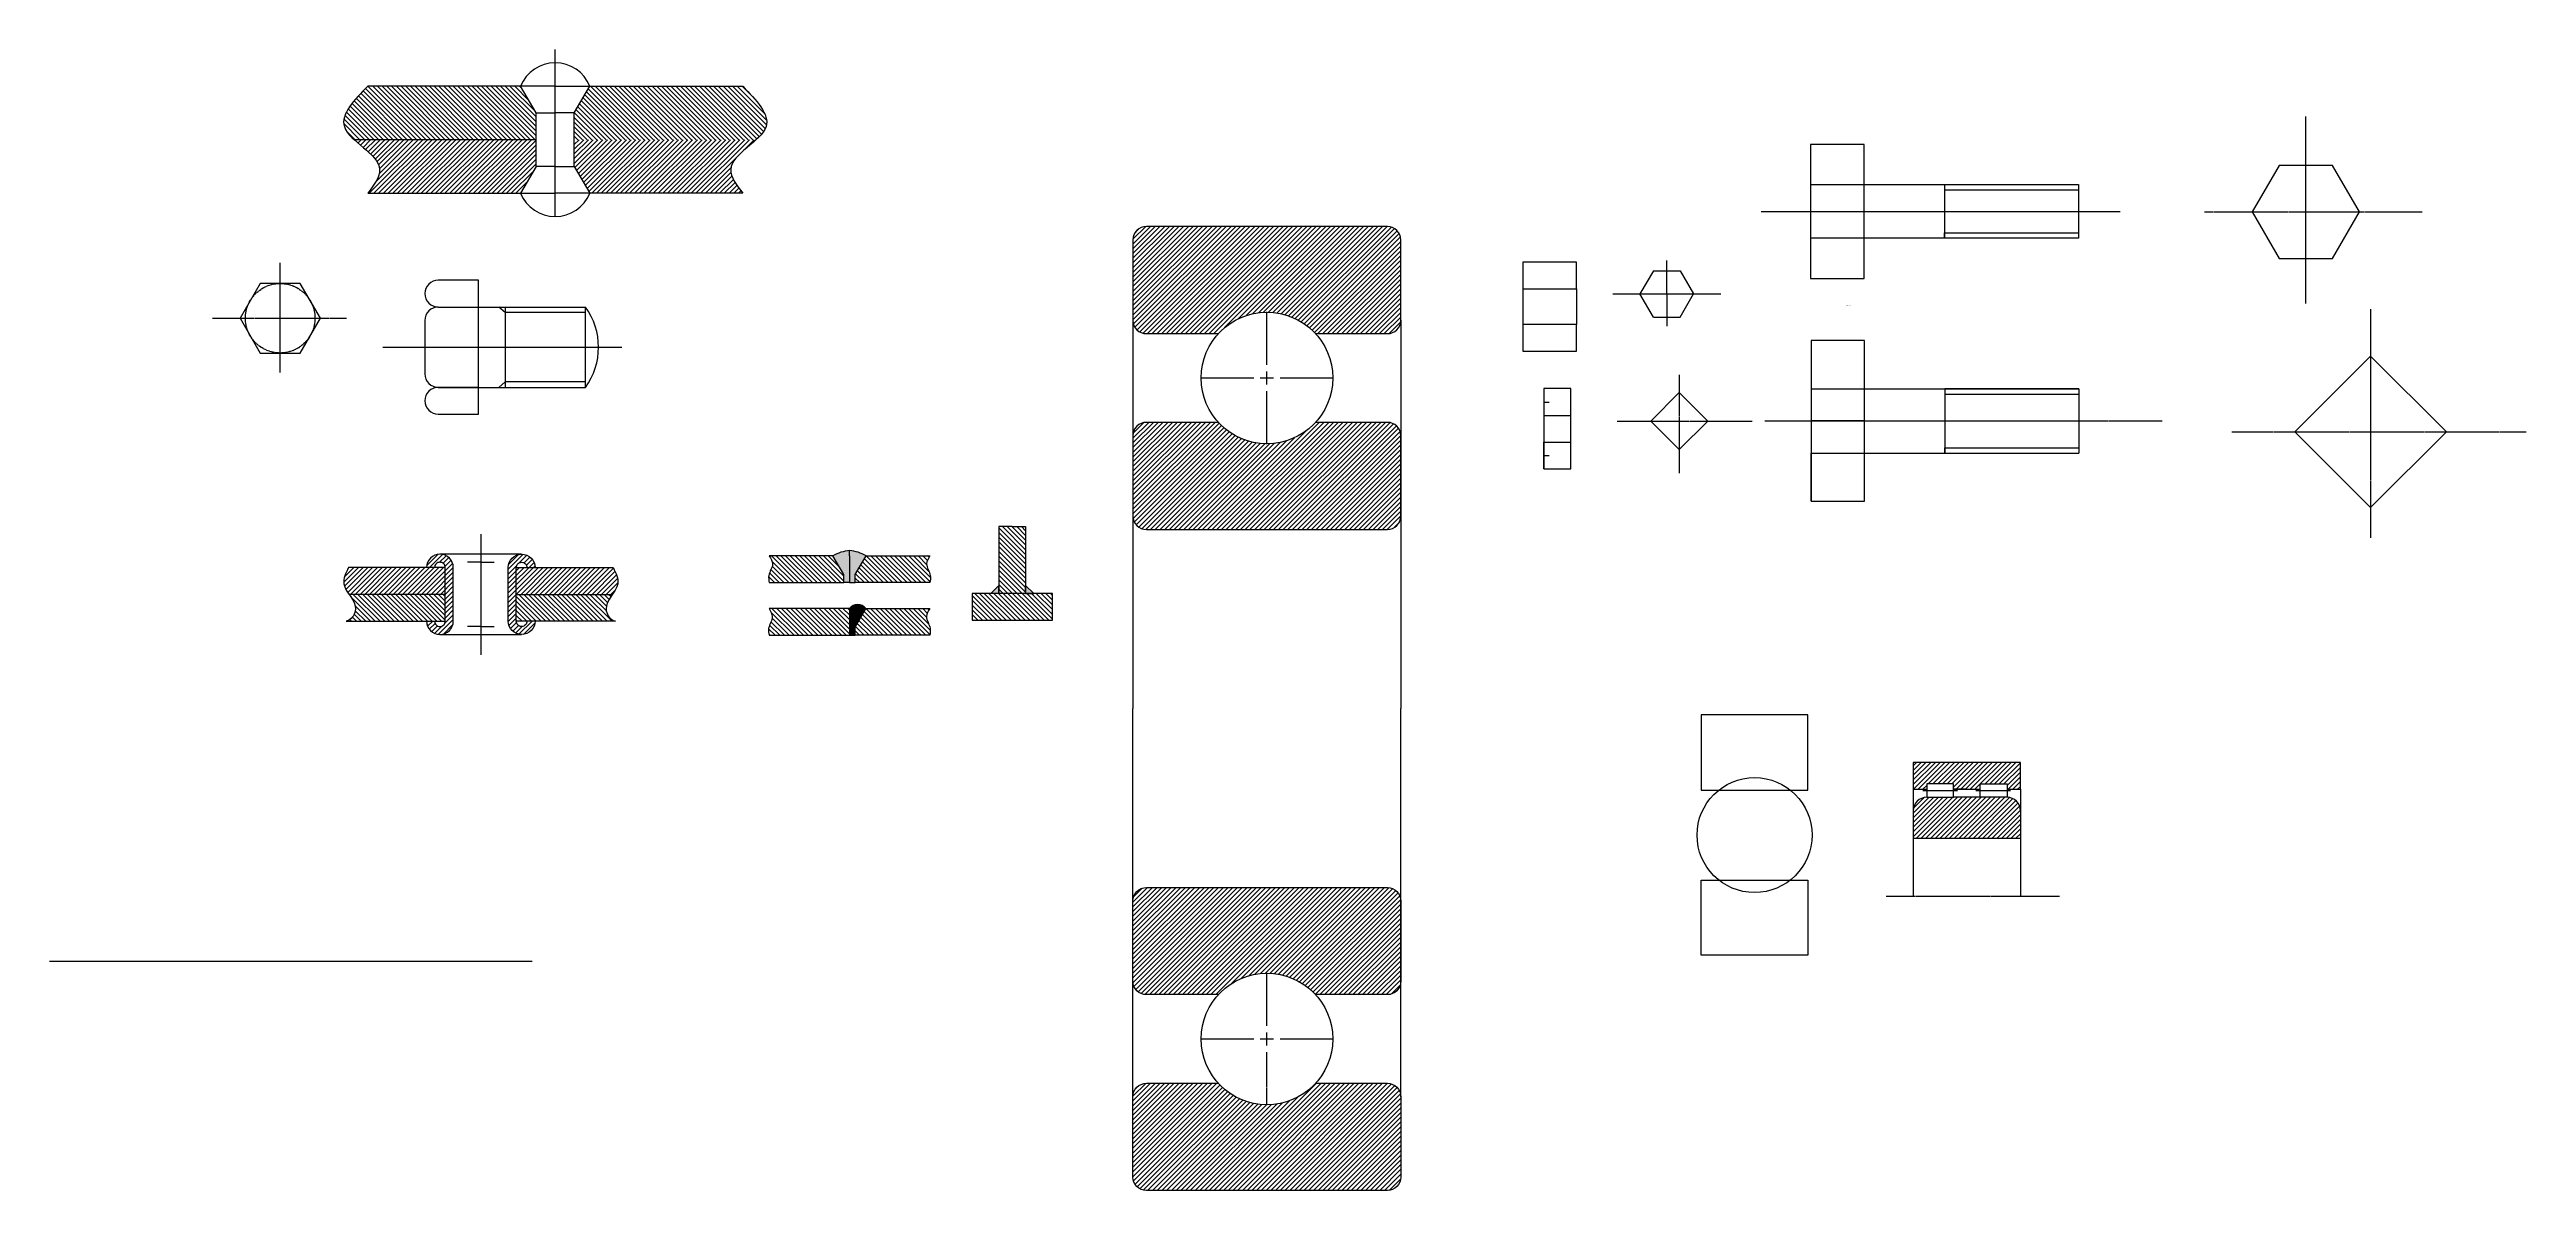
# Model space of a CAD drawing. Header units: inches. Extents: x 166 to 1091, y 1 to 427.
import ezdxf

# ---------------------------------------------------------------- set-up
doc = ezdxf.new("R2010")
doc.units = ezdxf.units.IN
doc.header["$MEASUREMENT"] = 0
doc.linetypes.add('CENTER2', pattern=[1.125, 0.75, -0.125, 0.125, -0.125])
doc.layers.get('0').update_dxf_attribs({"color": 1})
for name, color, linetype in [('kreskowanie', 254, 'Continuous'), ('linia_konczace', 2, 'Continuous'), ('osie', 8, 'CENTER2'), ('spoiny', 3, 'Continuous')]:
    doc.layers.add(name, color=color, linetype=linetype)
doc.layers.add('wyniarowanie', color=9, linetype='Continuous', lineweight=30)
doc.styles.get("Standard").update_dxf_attribs({"font": 'arial.ttf'})
pattern_1 = [(45, (356.0022, 94.336), (-0.8838835, 0.8838835), [])]

# ---------------------------------------------------------------- blocks, each defined once
blk = doc.blocks.new('*U1')
at = {"layer": 'osie', "color": 0, "linetype": 'CENTER2', "transparency": 16777216}
for p, q in [((0, 4.91), (0, 24.68)), ((-24.68, 0), (-4.91, 0)), ((4.91, 0), (24.68, 0)), ((0, -24.68), (0, -4.91))]:
    blk.add_line(p, q, dxfattribs=at)
at = {"layer": 'osie', "color": 0, "linetype": 'Continuous', "transparency": 16777216}
for p, q in [((-2.46, 0), (2.46, 0)), ((0, -2.46), (0, 2.46))]:
    blk.add_line(p, q, dxfattribs=at)
blk = doc.blocks.new('*U2')
at = {"layer": 'osie', "color": 0, "linetype": 'CENTER2', "transparency": 16777216}
for p, q in [((0, 4.91), (0, 24.68)), ((-24.68, 0), (-4.91, 0)), ((4.91, 0), (24.68, 0)), ((0, -24.68), (0, -4.91))]:
    blk.add_line(p, q, dxfattribs=at)
at = {"layer": 'osie', "color": 0, "linetype": 'Continuous', "transparency": 16777216}
for p, q in [((-2.46, 0), (2.46, 0)), ((0, -2.46), (0, 2.46))]:
    blk.add_line(p, q, dxfattribs=at)
blk = doc.blocks.new('*U3')
at = {"layer": 'osie', "color": 0, "linetype": 'CENTER2', "transparency": 16777216}
for p, q in [((0, 4.91), (0, 24.68)), ((-24.68, 0), (-4.91, 0)), ((4.91, 0), (24.68, 0)), ((0, -24.68), (0, -4.91))]:
    blk.add_line(p, q, dxfattribs=at)
at = {"layer": 'osie', "color": 0, "linetype": 'Continuous', "transparency": 16777216}
for p, q in [((-2.46, 0), (2.46, 0)), ((0, -2.46), (0, 2.46))]:
    blk.add_line(p, q, dxfattribs=at)
blk = doc.blocks.new('*U4')
at = {"layer": 'osie', "color": 0, "linetype": 'CENTER2', "transparency": 16777216}
for p, q in [((0, 4.91), (0, 24.68)), ((-24.68, 0), (-4.91, 0)), ((4.91, 0), (24.68, 0)), ((0, -24.68), (0, -4.91))]:
    blk.add_line(p, q, dxfattribs=at)
at = {"layer": 'osie', "color": 0, "linetype": 'Continuous', "transparency": 16777216}
for p, q in [((-2.46, 0), (2.46, 0)), ((0, -2.46), (0, 2.46))]:
    blk.add_line(p, q, dxfattribs=at)
blk = doc.blocks.new('*U5')
at = {"layer": 'osie', "color": 0, "linetype": 'CENTER2', "transparency": 16777216}
for p, q in [((0, 4.91), (0, 24.68)), ((-24.68, 0), (-4.91, 0)), ((4.91, 0), (24.68, 0)), ((0, -24.68), (0, -4.91))]:
    blk.add_line(p, q, dxfattribs=at)
at = {"layer": 'osie', "color": 0, "linetype": 'Continuous', "transparency": 16777216}
for p, q in [((-2.46, 0), (2.46, 0)), ((0, -2.46), (0, 2.46))]:
    blk.add_line(p, q, dxfattribs=at)
blk = doc.blocks.new('*U6')
at = {"layer": 'osie', "color": 0, "linetype": 'CENTER2', "transparency": 16777216}
for p, q in [((0, 4.91), (0, 24.68)), ((-24.68, 0), (-4.91, 0)), ((4.91, 0), (24.68, 0)), ((0, -24.68), (0, -4.91))]:
    blk.add_line(p, q, dxfattribs=at)
at = {"layer": 'osie', "color": 0, "linetype": 'Continuous', "transparency": 16777216}
for p, q in [((-2.46, 0), (2.46, 0)), ((0, -2.46), (0, 2.46))]:
    blk.add_line(p, q, dxfattribs=at)

msp = doc.modelspace()

# ---------------------------------------------------------------- hatches: boundary and pattern name
at = {"true_color": 0xc7c8ca}
h = msp.add_hatch(dxfattribs=at)
h.set_pattern_fill('ANSI31', color=9, scale=10)
h.paths.add_polyline_path([(901.66, 161.05), (861.66, 161.05), (861.66, 151.05), (866.66, 151.05), (866.66, 153.05), (876.66, 153.05), (876.66, 151.05), (881.66, 151.05), (886.66, 151.05), (886.66, 153.05), (896.66, 153.05), (896.66, 151.05), (901.66, 151.05)])
h.paths.add_polyline_path([(901.66, 143.05, 0.414214), (896.66, 148.05), (886.66, 148.05), (876.66, 148.05), (866.66, 148.05, 0.414214), (861.66, 143.05), (861.66, 132.77), (901.66, 132.77)])
at = {"layer": 'kreskowanie'}
h = msp.add_hatch(dxfattribs=at)
h.set_pattern_fill('ANSI31', color=256, scale=10, angle=90)
h.paths.add_polyline_path([(530.26, 249.13), (525.26, 249.13), (520.26, 249.13), (520.26, 224.13), (530.26, 224.13)])
h.paths.add_polyline_path([(540.26, 224.13), (510.26, 224.13), (510.26, 214.13), (540.26, 214.13)])
h = msp.add_hatch(dxfattribs=at)
h.set_pattern_fill('ANSI31', color=256, scale=10)
h.set_pattern_definition([(45, (260.1574, 28.9688), (-0.8838835, 0.8838835), [])])
edge = h.paths.add_edge_path()
edge.add_line((313.59, 233.81), (277.41, 233.81))
edge.add_spline(control_points=[(277.41, 233.81), (276.42, 231.74), (274.72, 228.22), (276.79, 225.11), (277.68, 223.81)], knot_values=[0, 0, 0, 0, 6.290185, 10.726223, 10.726223, 10.726223, 10.726223], degree=3, periodic=0)
edge.add_line((277.68, 223.81), (313.59, 223.81))
edge.add_line((313.59, 223.81), (313.59, 233.81))
edge = h.paths.add_edge_path()
edge.add_spline(control_points=[(376, 223.81), (376.89, 225.11), (378.96, 228.22), (377.26, 231.74), (376.27, 233.81)], knot_values=[0, 0, 0, 0, 4.436038, 10.726223, 10.726223, 10.726223, 10.726223], degree=3, periodic=0)
edge.add_line((376.27, 233.81), (340.09, 233.81))
edge.add_line((340.09, 233.81), (340.09, 223.81))
edge.add_line((340.09, 223.81), (376, 223.81))
h.paths.add_polyline_path([(342.09, 235.81, -0.414214), (344.09, 233.81), (347.09, 233.81, 0.414214), (342.09, 238.81, 0.414214), (337.09, 233.81), (337.09, 213.81, 0.414214), (342.09, 208.81, 0.414214), (347.09, 213.81), (344.09, 213.81, -0.414214), (342.09, 211.81, -0.414214), (340.09, 213.81), (340.09, 233.81, -0.414214)])
h.paths.add_polyline_path([(316.59, 233.81, 0.414214), (311.59, 238.81, 0.414214), (306.59, 233.81), (309.59, 233.81, -0.414214), (311.59, 235.81, -0.414214), (313.59, 233.81), (313.59, 213.81, -0.414214), (311.59, 211.81, -0.414214), (309.59, 213.81), (306.59, 213.81, 0.414214), (311.59, 208.81, 0.414214), (316.59, 213.81)])
h = msp.add_hatch(dxfattribs=at)
h.set_pattern_fill('ANSI31', color=256, scale=10, angle=90)
edge = h.paths.add_edge_path()
edge.add_line((458.31, 238.2), (434.51, 238.2))
edge.add_spline(control_points=[(434.51, 238.2), (435.11, 237.21), (436.56, 234.81), (433.97, 231.51), (434.37, 229.08), (434.51, 228.2)], knot_values=[0, 0, 0, 0, 3.20688, 7.814348, 10.451169, 10.451169, 10.451169, 10.451169], degree=3, periodic=0)
edge.add_line((434.51, 228.2), (462.4, 228.2))
edge.add_line((462.4, 228.2), (462.4, 231.2))
edge.add_line((462.4, 231.2), (458.31, 238.2))
h = msp.add_hatch(dxfattribs=at)
h.set_pattern_fill('ANSI31', color=256, scale=10, angle=90)
edge = h.paths.add_edge_path()
edge.add_spline(control_points=[(494.51, 228.2), (494.66, 229.08), (495.06, 231.51), (492.46, 234.81), (493.92, 237.21), (494.51, 238.2)], knot_values=[0, 0, 0, 0, 2.636821, 7.244289, 10.451169, 10.451169, 10.451169, 10.451169], degree=3, periodic=0)
edge.add_line((494.51, 238.2), (470.71, 238.2))
edge.add_line((470.71, 238.2), (466.63, 231.2))
edge.add_line((466.63, 231.2), (466.63, 228.2))
edge.add_line((466.63, 228.2), (494.51, 228.2))
h = msp.add_hatch(dxfattribs=at)
h.set_pattern_fill('ANSI31', color=256, scale=10, angle=90)
h.set_pattern_definition([(135, (260.1574, 28.9688), (-0.8838835, -0.8838835), [])])
edge = h.paths.add_edge_path()
edge.add_line((313.59, 213.81), (313.59, 223.81))
edge.add_line((313.59, 223.81), (277.68, 223.81))
edge.add_spline(control_points=[(277.68, 223.81), (278.9, 222.05), (281.25, 218.8), (278.71, 214.45), (276.85, 213.89), (276.57, 213.81)], knot_values=[10.726223, 10.726223, 10.726223, 10.726223, 16.744315, 21.657424, 22.550742, 22.550742, 22.550742, 22.550742], degree=3, periodic=0)
edge.add_line((277.47, 213.81), (313.59, 213.81))
edge = h.paths.add_edge_path()
edge.add_spline(control_points=[(377.12, 213.81), (376.83, 213.89), (374.97, 214.45), (372.44, 218.8), (374.78, 222.05), (376, 223.81)], knot_values=[10.726223, 10.726223, 10.726223, 10.726223, 11.619542, 16.53265, 22.550742, 22.550742, 22.550742, 22.550742], degree=3, periodic=0)
edge.add_line((376, 223.81), (340.09, 223.81))
edge.add_line((340.09, 223.81), (340.09, 213.81))
edge.add_line((340.09, 213.81), (377.12, 213.81))
h = msp.add_hatch(dxfattribs=at)
h.set_pattern_fill('ANSI31', color=256, scale=10, angle=90)
edge = h.paths.add_edge_path()
edge.add_line((464.45, 218.53), (434.45, 218.53))
edge.add_spline(control_points=[(434.45, 218.53), (435.05, 217.55), (436.5, 215.15), (433.91, 211.84), (434.31, 209.41), (434.45, 208.53)], knot_values=[0, 0, 0, 0, 3.20688, 7.814348, 10.451169, 10.451169, 10.451169, 10.451169], degree=3, periodic=0)
edge.add_line((434.45, 208.53), (464.45, 208.53))
edge.add_line((464.45, 208.53), (464.45, 218.53))
h = msp.add_hatch(dxfattribs=at)
h.set_pattern_fill('ANSI31', color=256, scale=10, angle=90)
h.set_pattern_definition([(135, (-0.0625, -19.6641), (-0.8838835, -0.8838835), [])])
edge = h.paths.add_edge_path()
edge.add_spline(control_points=[(494.45, 208.53), (494.6, 209.41), (495, 211.84), (492.4, 215.15), (493.85, 217.55), (494.45, 218.53)], knot_values=[0, 0, 0, 0, 2.636821, 7.244289, 10.451169, 10.451169, 10.451169, 10.451169], degree=3, periodic=0)
edge.add_line((494.45, 218.53), (470.65, 218.53))
edge.add_line((470.65, 218.53), (466.57, 211.53))
edge.add_line((466.57, 211.53), (466.57, 208.53))
edge.add_line((466.57, 208.53), (494.45, 208.53))
at = {"layer": 'osie'}
h = msp.add_hatch(dxfattribs=at)
h.set_pattern_fill('ANSI31', color=256, scale=10, angle=90)
edge = h.paths.add_edge_path()
edge.add_line((347.48, 393.56), (347.48, 403.56))
edge.add_line((347.48, 403.56), (341.71, 413.56))
edge.add_line((341.71, 413.56), (284.62, 413.56))
edge.add_spline(control_points=[(284.62, 413.56), (279.52, 408.33), (272.55, 401.19), (277.87, 395.15), (279.59, 393.56)], knot_values=[0, 0, 0, 0, 17.42669, 23.807132, 23.807132, 23.807132, 23.807132], degree=3, periodic=0)
edge.add_line((279.59, 393.56), (347.48, 393.56))
h = msp.add_hatch(dxfattribs=at)
h.set_pattern_fill('ANSI31', color=256, scale=10, angle=90)
edge = h.paths.add_edge_path()
edge.add_line((361.75, 403.56), (367.52, 413.56))
edge.add_line((367.52, 413.56), (424.62, 413.56))
edge.add_spline(control_points=[(424.62, 413.56), (429.72, 408.33), (436.68, 401.19), (431.37, 395.15), (429.64, 393.56)], knot_values=[0, 0, 0, 0, 17.42669, 23.807132, 23.807132, 23.807132, 23.807132], degree=3, periodic=0)
edge.add_line((429.64, 393.56), (361.75, 393.56))
edge.add_line((361.75, 393.56), (361.75, 403.56))
h = msp.add_hatch(dxfattribs=at)
h.set_pattern_fill('ANSI31', color=256, scale=10)
edge = h.paths.add_edge_path()
edge.add_line((341.71, 373.56), (347.48, 383.56))
edge.add_line((347.48, 383.56), (347.48, 393.56))
edge.add_line((347.48, 393.56), (279.59, 393.56))
edge.add_spline(control_points=[(279.59, 393.56), (283.46, 389.97), (292.58, 384.08), (286.93, 376.62), (284.62, 373.56)], knot_values=[23.807132, 23.807132, 23.807132, 23.807132, 38.15884, 48.124096, 48.124096, 48.124096, 48.124096], degree=3, periodic=0)
edge.add_line((284.62, 373.56), (341.71, 373.56))
h = msp.add_hatch(dxfattribs=at)
h.set_pattern_fill('ANSI31', color=256, scale=10)
edge = h.paths.add_edge_path()
edge.add_line((361.75, 383.56), (361.75, 393.56))
edge.add_line((361.75, 393.56), (429.64, 393.56))
edge.add_spline(control_points=[(429.64, 393.56), (425.77, 389.97), (416.65, 384.08), (422.3, 376.62), (424.62, 373.56)], knot_values=[23.807132, 23.807132, 23.807132, 23.807132, 38.15884, 48.124096, 48.124096, 48.124096, 48.124096], degree=3, periodic=0)
edge.add_line((424.62, 373.56), (367.52, 373.56))
edge.add_line((367.52, 373.56), (361.75, 383.56))
at = {"layer": 'spoiny'}
h = msp.add_hatch(color=256, dxfattribs=at)
h.dxf.hatch_style = 1
h.paths.add_polyline_path([(464.51, 238.2), (464.51, 240.2, 0.10691), (458.31, 238.2), (462.4, 231.2), (462.4, 228.2), (464.51, 228.2)])
h = msp.add_hatch(color=256, dxfattribs=at)
h.dxf.hatch_style = 1
h.paths.add_polyline_path([(464.51, 228.2), (466.63, 228.2), (466.63, 231.2), (470.71, 238.2, 0.10691), (464.51, 240.2), (464.51, 238.2)])
h = msp.add_hatch(color=256, dxfattribs=at)
h.dxf.hatch_style = 1
h.paths.add_polyline_path([(520.26, 227.13), (517.26, 224.13), (520.26, 224.13)])
h.paths.add_polyline_path([(530.26, 227.13), (530.26, 224.13), (533.26, 224.13)])
h = msp.add_hatch(color=256, dxfattribs=at)
h.dxf.hatch_style = 1
h.paths.add_polyline_path([(464.45, 218.53), (464.45, 208.53), (466.57, 208.53), (466.57, 211.53), (470.65, 218.53, 0.472264)])
at = {"layer": 'wyniarowanie'}
h = msp.add_hatch(dxfattribs=at)
h.set_pattern_fill('ANSI31', color=256, scale=10)
h.set_pattern_definition(pattern_1)
h.paths.add_polyline_path([(665.33, 361.17), (575.33, 361.17, 0.414214), (570.33, 356.17), (570.33, 326.17, 0.414214), (575.33, 321.17), (602.19, 321.17, -0.441096), (638.47, 321.17), (665.33, 321.17, 0.414214), (670.33, 326.17), (670.33, 356.17, 0.414214)])
h.paths.add_polyline_path([(670.33, 283.05, 0.414214), (665.33, 288.05), (638.47, 288.05, -0.441096), (602.19, 288.05), (575.33, 288.05, 0.414214), (570.33, 283.05), (570.33, 253.05, 0.414214), (575.33, 248.05), (665.33, 248.05, 0.414214), (670.33, 253.05)])
h = msp.add_hatch(dxfattribs=at)
h.set_pattern_fill('ANSI31', color=256, scale=10)
h.set_pattern_definition(pattern_1)
h.paths.add_polyline_path([(665.33, 1.25), (575.33, 1.25, -0.414214), (570.33, 6.25), (570.33, 36.25, -0.414214), (575.33, 41.25), (602.19, 41.25, 0.441096), (638.47, 41.25), (665.33, 41.25, -0.414214), (670.33, 36.25), (670.33, 6.25, -0.414214)])
h.paths.add_polyline_path([(670.33, 79.37, -0.414214), (665.33, 74.37), (638.47, 74.37, 0.441096), (602.19, 74.37), (575.33, 74.37, -0.414214), (570.33, 79.37), (570.33, 109.37, -0.414214), (575.33, 114.37), (665.33, 114.37, -0.414214), (670.33, 109.37)])

# ---------------------------------------------------------------- linework, layer by layer
for p, q in [((347.48, 403.56), (341.71, 413.56)), ((361.75, 403.56), (367.52, 413.56)), ((347.48, 393.56), (279.59, 393.56)), ((823.33, 391.81), (823.33, 376.81)), ((347.48, 383.56), (341.71, 373.56)), ((361.75, 383.56), (367.52, 373.56)), ((823.33, 376.81), (923.33, 376.81)), ((823.33, 376.81), (873.33, 376.81)), ((873.33, 376.81), (873.33, 356.81)), ((873.33, 376.81), (873.33, 374.81)), ((873.33, 374.81), (923.33, 374.81)), ((923.33, 376.81), (923.33, 356.81)), ((923.33, 356.81), (823.33, 356.81)), ((873.33, 356.81), (873.33, 358.81)), ((873.33, 358.81), (923.33, 358.81)), ((764.61, 344.64), (759.6, 335.99)), ((764.61, 344.64), (774.61, 344.64)), ((774.61, 344.64), (779.6, 335.97)), ((305.95, 336.11), (305.95, 336.11)), ((715.92, 337.86), (715.92, 324.64)), ((735.92, 337.86), (735.92, 324.64)), ((764.61, 327.34), (759.6, 335.99)), ((774.61, 327.34), (779.6, 336)), ((779.6, 335.97), (779.6, 335.97)), ((305.95, 326.11), (305.95, 306.11)), ((310.95, 331.11), (365.95, 331.11)), ((335.95, 329.11), (333.58, 331.11)), ((335.95, 331.11), (335.95, 301.11)), ((365.83, 329.11), (335.95, 329.11)), ((365.95, 331.11), (365.83, 329.11)), ((365.95, 301.11), (365.95, 331.11)), ((570.33, 326.17), (570.33, 181.21)), ((670.33, 326.17), (670.33, 181.21)), ((764.61, 327.34), (774.61, 327.34)), ((823.48, 318.56), (823.48, 300.56)), ((310.95, 301.11), (365.95, 301.11)), ((325.95, 301.11), (310.95, 301.11)), ((335.95, 303.11), (333.58, 301.11)), ((365.95, 303.11), (335.95, 303.11)), ((365.95, 301.11), (365.95, 303.11)), ((723.74, 300.63), (723.74, 290.63)), ((823.48, 300.56), (923.48, 300.56)), ((923.48, 300.56), (873.48, 300.56)), ((873.48, 300.56), (873.48, 276.56)), ((873.48, 300.56), (873.48, 298.56)), ((873.48, 298.56), (923.48, 298.56)), ((923.48, 300.56), (923.48, 276.56)), ((723.74, 295.63), (725.74, 295.63)), ((723.74, 290.63), (733.74, 290.63)), ((843.48, 288.56), (823.48, 288.56)), ((723.74, 270.63), (723.74, 280.63)), ((723.74, 280.63), (733.74, 280.63)), ((873.48, 276.56), (873.49, 278.56)), ((873.49, 278.56), (923.48, 278.56)), ((723.74, 275.63), (725.74, 275.63)), ((823.48, 258.56), (823.48, 276.56)), ((823.48, 276.56), (923.48, 276.56)), ((525.26, 249.13), (520.26, 249.13)), ((520.26, 249.13), (520.26, 224.13)), ((525.26, 249.13), (530.26, 249.13)), ((530.26, 249.13), (530.26, 224.13)), ((342.09, 238.81), (311.59, 238.81)), ((326.84, 235.81), (321.84, 235.81)), ((326.84, 235.81), (331.84, 235.81)), ((313.59, 223.81), (277.68, 223.81)), ((340.09, 223.81), (376, 223.81)), ((311.59, 208.81), (342.09, 208.81)), ((326.84, 211.81), (321.84, 211.81)), ((326.84, 211.81), (331.84, 211.81)), ((570.33, 36.25), (570.33, 181.21)), ((670.33, 36.25), (670.33, 181.21)), ((861.66, 151.05), (861.66, 143.05)), ((866.66, 148.05), (866.66, 148.05)), ((881.66, 151.05), (876.66, 151.05)), ((886.66, 148.05), (876.66, 148.05)), ((881.66, 151.05), (886.66, 151.05)), ((896.66, 148.05), (896.66, 148.05)), ((901.66, 151.05), (901.66, 143.05)), ((861.66, 143.05), (861.66, 111.05)), ((901.66, 143.05), (901.66, 111.05)), ((861.66, 132.77), (901.66, 132.77))]:
    msp.add_line(p, q)
for points in [[(354.62, 413.56), (284.62, 413.56)], [(354.62, 413.56), (424.62, 413.56)], [(354.62, 383.56), (347.48, 383.56), (347.48, 403.56), (354.62, 403.56)], [(354.62, 383.56), (361.75, 383.56), (361.75, 403.56), (354.62, 403.56)], [(284.62, 373.56), (354.62, 373.56)], [(424.62, 373.56), (354.62, 373.56)], [(276.57, 213.81), (313.59, 213.81), (313.59, 233.81), (277.41, 233.81)], [(377.12, 213.81), (340.09, 213.81), (340.09, 233.81), (376.27, 233.81)], [(458.31, 238.2), (434.51, 238.2)], [(470.71, 238.2), (494.51, 238.2)], [(434.51, 228.2), (462.4, 228.2)], [(494.51, 228.2), (466.63, 228.2)], [(464.45, 218.53), (434.45, 218.53)], [(470.65, 218.53), (494.45, 218.53)], [(434.45, 208.53), (464.45, 208.53)], [(494.45, 208.53), (466.57, 208.53)], [(896.66, 151.05), (901.66, 151.05), (901.66, 161.05), (861.66, 161.05), (861.66, 151.05), (866.66, 151.05)], [(876.66, 151.05), (886.66, 151.05)]]:
    msp.add_lwpolyline(points)
for points in [[(823.33, 341.81), (843.33, 341.81), (843.33, 391.81), (823.33, 391.81)], [(998.21, 383.91), (988.21, 366.59), (998.21, 349.27), (1018.21, 349.27), (1028.21, 366.59), (1018.21, 383.91)], [(715.92, 337.86), (735.92, 337.86), (735.92, 347.86), (715.92, 347.86)], [(244.45, 339.91), (236.95, 326.92), (244.45, 313.93), (259.45, 313.93), (266.95, 326.92), (259.45, 339.91)], [(715.92, 314.64), (735.92, 314.64), (735.92, 324.64), (715.92, 324.64)], [(823.48, 258.56), (843.48, 258.56), (843.48, 318.56), (823.48, 318.56)], [(1032.38, 256.2), (1060.66, 284.48), (1032.38, 312.77), (1004.09, 284.48)], [(723.74, 270.63), (733.74, 270.63), (733.74, 300.63), (723.74, 300.63)], [(774.28, 277.92), (784.89, 288.52), (774.28, 299.13), (763.68, 288.52)], [(510.26, 214.13), (540.26, 214.13), (540.26, 224.13), (510.26, 224.13)], [(782.48, 150.73), (822.31, 150.73), (822.31, 178.83), (782.48, 178.83)], [(876.66, 153.05), (866.66, 153.05), (866.66, 148.05), (876.66, 148.05)], [(886.66, 153.05), (896.66, 153.05), (896.66, 148.05), (886.66, 148.05)], [(782.48, 117.16), (822.31, 117.16), (822.31, 89.06), (782.48, 89.06)]]:
    msp.add_lwpolyline(points, close=True)
for points in [[(638.47, 321.17), (665.33, 321.17, 0.414214), (670.33, 326.17), (670.33, 356.17, 0.414214), (665.33, 361.17), (575.33, 361.17, 0.414214), (570.33, 356.17), (570.33, 326.17, 0.414214), (575.33, 321.17), (602.19, 321.17)], [(305.95, 296.11), (305.95, 296.11, 0.414214), (310.95, 291.11), (325.95, 291.11), (325.95, 341.11), (310.95, 341.11, 0.414214), (305.95, 336.11), (305.95, 336.11)], [(602.19, 288.05), (575.33, 288.05, 0.414214), (570.33, 283.05), (570.33, 253.05, 0.414214), (575.33, 248.05), (665.33, 248.05, 0.414214), (670.33, 253.05), (670.33, 283.05, 0.414214), (665.33, 288.05), (638.47, 288.05)], [(306.59, 213.81, 0.414214), (311.59, 208.81), (311.59, 208.81, 0.414214), (316.59, 213.81), (316.59, 233.81, 0.414214), (311.59, 238.81), (311.59, 238.81, 0.414214), (306.59, 233.81)], [(309.59, 213.81, 0.414214), (311.59, 211.81, 0.414214), (313.59, 213.81), (313.59, 233.81, 0.414214), (311.59, 235.81, 0.414214), (309.59, 233.81)], [(347.09, 213.81, -0.414214), (342.09, 208.81), (342.09, 208.81, -0.414214), (337.09, 213.81), (337.09, 233.81, -0.414214), (342.09, 238.81), (342.09, 238.81, -0.414214), (347.09, 233.81)], [(344.09, 213.81, -0.414214), (342.09, 211.81, -0.414214), (340.09, 213.81), (340.09, 233.81, -0.414214), (342.09, 235.81, -0.414214), (344.09, 233.81)], [(602.19, 74.37), (575.33, 74.37, -0.414214), (570.33, 79.37), (570.33, 109.37, -0.414214), (575.33, 114.37), (665.33, 114.37, -0.414214), (670.33, 109.37), (670.33, 79.37, -0.414214), (665.33, 74.37), (638.47, 74.37)], [(638.47, 41.25), (665.33, 41.25, -0.414214), (670.33, 36.25), (670.33, 6.25, -0.414214), (665.33, 1.25), (575.33, 1.25, -0.414214), (570.33, 6.25), (570.33, 36.25, -0.414214), (575.33, 41.25), (602.19, 41.25)]]:
    msp.add_lwpolyline(points, format="xyb")
for centre, radius in [((620.33, 304.61), 24.56), ((802.4, 133.94), 21.47), ((620.33, 57.81), 24.56)]:
    msp.add_circle(centre, radius)
for centre, radius, start, end in [((354.62, 408.35), 13.92, 21.98504, 158.01496), ((354.62, 378.79), 13.93, 202.08329, 337.91671), ((310.95, 336.11), 5, 270, 270), ((310.95, 336.11), 5, 180, 270), ((310.95, 326.11), 5, 90, 180), ((345.14, 316.11), 25.65, 324.21404, 35.78596), ((310.95, 306.11), 5, 180, 270), ((310.95, 296.11), 5, 90, 180), ((866.66, 143.05), 5, 90, 180), ((896.66, 143.05), 5, 0, 90)]:
    msp.add_arc(centre, radius, start, end)
for points in [[(284.62, 413.56), (275.9, 398.47), (289.08, 382.47), (284.62, 373.56)], [(424.62, 413.56), (433.33, 398.47), (420.15, 382.47), (424.62, 373.56)]]:
    msp.add_spline(points, degree=3)
at = {"layer": 'kreskowanie'}
msp.add_line((326.84, 246.3), (326.84, 201.25), dxfattribs=at)
msp.add_line((326.84, 246.3), (326.84, 201.25), dxfattribs=at)
at = {"layer": 'linia_konczace'}
for points in [[(277.41, 233.81), (275.72, 227.75), (280.06, 218.24), (277.41, 214.1), (276.57, 213.81)], [(376.27, 233.81), (377.96, 227.75), (373.62, 218.24), (376.27, 214.1), (377.12, 213.81)], [(434.51, 238.2), (435.73, 235.23), (434.37, 230.83), (434.51, 228.2)], [(494.51, 238.2), (493.29, 235.23), (494.66, 230.83), (494.51, 228.2)], [(434.45, 218.53), (435.67, 215.56), (434.31, 211.16), (434.45, 208.53)], [(494.45, 218.53), (493.23, 215.56), (494.6, 211.16), (494.45, 208.53)]]:
    msp.add_spline(points, degree=3, dxfattribs=at)
at = {"layer": 'osie'}
for p, q in [((354.62, 364.87), (354.62, 427.24)), ((1008.21, 332.39), (1008.21, 402.24)), ((804.88, 366.81), (938.9, 366.81)), ((970.42, 366.59), (1051.61, 366.59)), ((251.95, 306.7), (251.95, 347.64)), ((769.64, 335.99), (769.64, 348.48)), ((749.43, 335.99), (789.85, 335.99)), ((769.64, 335.99), (769.64, 323.97)), ((226.67, 326.92), (276.73, 326.92)), ((1032.38, 330.27), (1032.38, 244.92)), ((290.24, 316.11), (379.45, 316.11)), ((774.28, 305.79), (774.28, 268.95)), ((751.04, 288.52), (801.54, 288.52)), ((806.22, 288.56), (954.71, 288.56)), ((980.57, 284.48), (1090.57, 284.48)), ((865.23, 150.55), (878.16, 150.55)), ((885.04, 150.55), (897.96, 150.55)), ((916.29, 111.05), (851.53, 111.05)), ((165.84, 86.88), (345.97, 86.88)), ((165.84, 86.88), (345.97, 86.88))]:
    msp.add_line(p, q, dxfattribs=at)
msp.add_circle((251.95, 326.92), 12.99, dxfattribs=at)
at = {"layer": 'spoiny'}
for p, q in [((462.4, 231.2), (458.31, 238.2)), ((462.4, 228.2), (462.4, 231.2)), ((464.51, 238.2), (464.51, 240.2)), ((464.51, 238.2), (464.51, 240.2)), ((464.51, 238.2), (464.51, 228.2)), ((464.51, 238.2), (464.51, 228.2)), ((466.63, 231.2), (470.71, 238.2)), ((466.63, 228.2), (466.63, 231.2)), ((464.51, 228.2), (462.4, 228.2)), ((464.51, 228.2), (466.63, 228.2)), ((517.26, 224.13), (520.26, 227.13)), ((520.26, 224.13), (517.26, 224.13)), ((520.26, 224.13), (520.26, 227.13)), ((520.26, 227.13), (520.26, 227.13)), ((530.26, 224.13), (530.26, 227.13)), ((530.26, 227.13), (533.26, 224.13)), ((530.26, 224.13), (533.26, 224.13)), ((464.45, 218.53), (464.45, 208.53)), ((464.45, 218.53), (464.45, 208.53)), ((466.57, 211.53), (470.65, 218.53)), ((464.45, 208.53), (466.57, 208.53)), ((466.57, 208.53), (466.57, 211.53))]:
    msp.add_line(p, q, dxfattribs=at)
for centre, radius, start, end in [((466.04, 224.87), 15.4, 95.67826, 120.08756), ((462.99, 224.87), 15.4, 59.91244, 84.32174), ((467.55, 215.98), 4.01, 39.44068, 140.55932)]:
    msp.add_arc(centre, radius, start, end, dxfattribs=at)

# ---------------------------------------------------------------- block references
at = {"layer": 'osie', "linetype": 'CENTER2'}
for name, p in [('*U1', (620.33, 304.61)), ('*U2', (620.33, 304.61)), ('*U3', (620.33, 304.61)), ('*U4', (620.33, 57.81)), ('*U5', (620.33, 57.81)), ('*U6', (620.33, 57.81))]:
    msp.add_blockref(name, p, dxfattribs=at)

# ---------------------------------------------------------------- texts
at = {"insert": (836.54, 331.79), "char_height": 0.2, "attachment_point": 1}
msp.add_mtext_dynamic_manual_height_columns('śruba 6kątowa', width=76.6683, gutter_width=1, heights=[0], dxfattribs=at)

doc.saveas('drawing.dxf')
